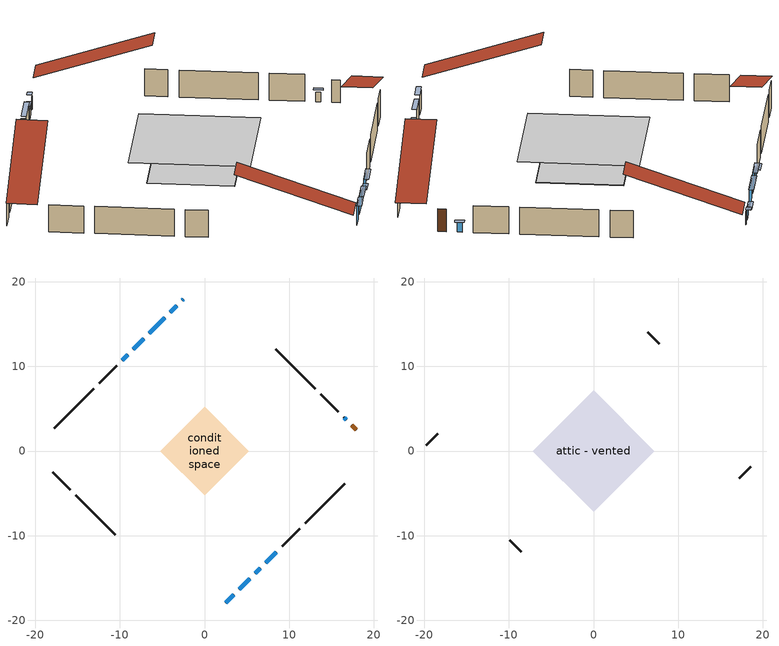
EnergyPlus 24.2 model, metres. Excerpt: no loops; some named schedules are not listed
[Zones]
conditioned space
 floor outside (Floor1 construction): -5.2,0 0,5.2 5.2,0 0,-5.2 z0.61
 floor outside (Floor3 construction): -5.05,0 0,5.05 5.05,0 0,-5.05 z0.61
 floor adiabatic (AdiabaticFloorConstruction): -5.12,0 0,5.12 5.12,0 0,-5.12 z0.61
 wall outside (AdiabaticWallConstruction 1): 17.93,2.5 17.42,3.01 z0.61:2.64
 wall outside (AdiabaticWallConstruction): -2.5,17.93 -2.61,17.82 z0.61:1.83; 2.5,-17.93 3.46,-16.97 z0.61:2.29; -3.27,17.16 -4.06,16.37 / -9.05,11.38 -9.71,10.72 z0.61:1.45; -4.72,15.71 -6.53,13.9 / -7.19,13.24 -8.39,12.04 z0.61:2.31; 16.76,3.67 16.47,3.96 z0.61:1.47; 4.11,-16.32 5.34,-15.09 z0.61:2.13; 5.99,-14.44 6.6,-13.83 z0.61:1.6; 7.26,-13.17 8.5,-11.93 z0.61:1.75
 wall outside (Wall1 construction): 9.16,-11.27 11.23,-9.2 / -17.93,-2.5 -15.85,-4.58 / -10.37,10.06 -12.44,7.99 / 15.82,4.61 13.75,6.68 z0.61:3.05
 wall outside (Wall2 construction): 11.88,-8.55 16.54,-3.89 / -15.2,-5.23 -10.54,-9.89 / -13.1,7.33 -17.75,2.68 / 13.09,7.34 8.44,11.99 z0.61:3.05
 window (WindowConstruction 9): -2.5,17.93 -2.61,17.82 z0.61:1.83
 window (WindowConstruction 8): 2.5,-17.93 3.46,-16.97 z0.61:2.29
 window (WindowConstruction): -3.27,17.16 -4.06,16.37 z0.61:1.45
 window (WindowConstruction 1): -4.72,15.71 -6.53,13.9 z0.61:2.31
 window (WindowConstruction 2): 16.76,3.67 16.47,3.96 z0.61:1.47
 window (WindowConstruction 3): -7.19,13.24 -8.39,12.04 z0.61:2.31
 window (WindowConstruction 4): -9.05,11.38 -9.71,10.72 z0.61:1.45
 window (WindowConstruction 5): 4.11,-16.32 5.34,-15.09 z0.61:2.13
 window (WindowConstruction 6): 5.99,-14.44 6.6,-13.83 z0.61:1.6
 window (WindowConstruction 7): 7.26,-13.17 8.5,-11.93 z0.61:1.75
 door (Door): 17.93,2.5 17.42,3.01 z0.61:2.64
 ceiling adiabatic (AdiabaticFloorConstruction): 0,-5.12 5.12,0 0,5.12 -5.12,0 z0.61
attic - vented
 floor to conditioned space (Floor2 construction Reversed): -7.2,0 0,7.2 7.2,0 0,-7.2 z3.05
 wall outside (Wall3 construction): 17.19,-3.24 18.56,-1.87 / -9.89,-10.54 -8.52,-11.91 / -18.41,2.02 -19.77,0.66 / 7.78,12.65 6.41,14.02 z0.61:3.05
 roof outside (Roof1 construction): 1.85,-18.58,3.05 -5.16,-11.57,6.35 -7.01,-13.42,6.35 0,-20.43,3.05; -18.58,-1.85,3.05 -11.57,5.16,6.35 -13.42,7.01,6.35 -20.43,0,3.05; -1.85,18.58,3.05 5.16,11.57,6.35 7.01,13.42,6.35 0,20.43,3.05; 18.58,1.85,3.05 11.57,-5.16,6.35 13.42,-7.01,6.35 20.43,0,3.05
shading: -2.75,17.68 -2.36,18.07 -2.65,18.36 -3.05,17.97 z2.03; 3.6,-16.83 2.36,-18.07 2.65,-18.36 3.89,-17.12 z2.49; -4.2,16.23 -3.13,17.3 -3.42,17.59 -4.49,16.52 z1.65; -6.67,13.76 -4.57,15.86 -4.87,16.15 -6.96,14.05 z2.51; 16.33,4.1 16.9,3.53 17.19,3.82 16.62,4.39 z1.67; -8.53,11.9 -7.05,13.38 -7.34,13.68 -8.82,12.19 z2.51; -9.85,10.58 -8.91,11.52 -9.2,11.82 -10.14,10.87 z1.65; 5.48,-14.95 3.97,-16.46 4.26,-16.75 5.77,-15.24 z2.33; 6.75,-13.68 5.85,-14.58 6.14,-14.87 7.04,-13.98 z1.8; 8.64,-11.79 7.12,-13.31 7.41,-13.6 8.93,-12.08 z1.95
[Building]
Building 1: Terrain=Suburbs
[Site:Location]
Quebec Intl AP_QC: Latitude {deg}=46.8; Longitude {deg}=-71.38; Time Zone {hr}=-5; Elevation {m}=74; Keep Site Location Information=Yes
[Site:GroundTemperature:Shallow]
0.0108218, -2.24938, -2.43038, -1.3578, 2.94801, 7.23376, 10.9493, 13.303, 13.5029, 11.5886, 7.96783, 3.81355
[Site:WaterMainsTemperature]
Calculation Method=Schedule; Temperature Schedule=mains temperature schedule
[Material] Roughness=Rough; Thermal Absorptance=0.9
Name | Thickness {m} | Conductivity {W/m-K} | Density {kg/m3} | Specific Heat {J/kg-K} | Solar Absorptance | Visible Absorptance
asphalt or fiberglass shingles | 0.00635 | 0.162714 | 1121.4 | 1465.45 | 0.4 | 0.4
ceiling loosefill ins | 0.0846667 | 0.0480833 | 16.02 | 1046.75 | 0.7 | 0.7
ceiling stud and cavity | 0.1397 | 0.0949009 | 65.682 | 1177.47 | 0.7 | 0.7
door material | 0.04445 | 0.188738 | 512.64 | 1214.23 | 0.7 | 0.7
floor covering | 0.0127 | 0.0433444 | 54.468 | 1339.84 | 0.6 | 0.6
floor rigid ins; wall rigid ins | 0.051816 | 0.029427 | 32.04 | 1214.23 | 0.7 | 0.7
floor rigid ins 1; wall rigid ins 1 | 0.512978 | 0.029427 | 32.04 | 1214.23 | 0.7 | 0.7
floor stud and cavity | 0.1397 | 0.114122 | 92.3553 | 1139.71 | 0.7 | 0.7
floor stud and cavity 1 | 0.1397 | 0.0992715 | 92.3553 | 1139.71 | 0.7 | 0.7
floor stud and cavity 2 | 0.1397 | 1.75129 | 37.0049 | 1207.88 | 0.7 | 0.7
furniture material conditioned space 1 | 0.1524 | 0.115458 | 640.8 | 1214.23 | 0.6 | 0.6
gypsum board | 0.0127 | 0.160291 | 801 | 837.4 | 0.6 | 0.6
osb sheathing 0.5 in. | 0.0127 | 0.115458 | 512.64 | 1214.23 | 0.7 | 0.7
osb sheathing 0.75 in. | 0.01905 | 0.115458 | 512.64 | 1214.23 | 0.7 | 0.7
wall stud and cavity | 0.1397 | 0.101456 | 139.0536 | 1170.24 | 0.7 | 0.7
wall stud and cavity 1 | 0.1397 | 0.226039 | 139.0536 | 1170.24 | 0.7 | 0.7
wall stud and cavity 2 | 0.0889 | 6.1454 | 50.32683 | 1063.81 | 0.6 | 0.6
wall stud and cavity 3 | 0.0889 | 0.380278 | 52.3479 | 1209.89 | 0.7 | 0.7
wall stud and cavity 4 | 0.0889 | 0.391764 | 83.0341 | 1211.67 | 0.7 | 0.7
wood siding | 0.0254 | 0.102417 | 544.68 | 1172.36 | 0.4 | 0.4
wood siding 1 | 0.00254 | 0.102417 | 544.68 | 1172.36 | 0.4 | 0.4
wood siding 2; wood siding 3 | 0.0254 | 0.102417 | 544.68 | 1172.36 | 0.7 | 0.7
[WindowMaterial:SimpleGlazingSystem]
Name | U-Factor {W/m2-K} | Solar Heat Gain Coefficient
WindowMaterial | 3.0082 | 0.52
WindowMaterial 1 | 2.87931 | 0.7
WindowMaterial 2 | 3.04 | 0.43
WindowMaterial 3 | 2.89181 | 0.69
WindowMaterial 4 | 2.97073 | 0.55
WindowMaterial 5 | 3.00196 | 0.56
WindowMaterial 6 | 2.96562 | 0.56
WindowMaterial 7 | 2.92303 | 0.62
WindowMaterial 8 | 2.90259 | 0.68
WindowMaterial 9 | 3.06612 | 0.35
[Construction]
AdiabaticFloorConstruction: floor stud and cavity 2, floor rigid ins 1, osb sheathing 0.75 in., floor covering
AdiabaticWallConstruction: wood siding 2, wall rigid ins 1, wall stud and cavity 3, gypsum board
AdiabaticWallConstruction 1: wood siding 3, wall rigid ins 1, wall stud and cavity 3, gypsum board
Door: door material
Floor1 construction: floor stud and cavity, floor rigid ins, osb sheathing 0.75 in., floor covering
Floor2 construction Reversed: gypsum board, ceiling stud and cavity, ceiling loosefill ins
Floor3 construction: floor stud and cavity 1, floor rigid ins, osb sheathing 0.75 in., floor covering
furniture construction conditioned space 1: furniture material conditioned space 1
PartitionWallConstruction: gypsum board, wall stud and cavity 4, gypsum board
Roof1 construction: asphalt or fiberglass shingles
Wall1 construction: wood siding, osb sheathing 0.5 in., wall stud and cavity, gypsum board
Wall2 construction: wood siding, wall rigid ins, osb sheathing 0.5 in., wall stud and cavity 1, gypsum board
Wall3 construction: wood siding 1, wall stud and cavity 2
WindowConstruction: WindowMaterial
WindowConstruction 1: WindowMaterial 1
WindowConstruction 2: WindowMaterial 2
WindowConstruction 3: WindowMaterial 3
WindowConstruction 4: WindowMaterial 4
WindowConstruction 5: WindowMaterial 5
WindowConstruction 6: WindowMaterial 6
WindowConstruction 7: WindowMaterial 7
WindowConstruction 8: WindowMaterial 8
WindowConstruction 9: WindowMaterial 9
[Zone] Multiplier=1; Part of Total Floor Area=Yes
Name | Volume {m3}
attic - vented | 55.5842
conditioned space | 249.8
[Space]
Name | Zone | Volume {m3}
attic - vented 1 | attic - vented | 55.5842
conditioned space 1 | conditioned space | 249.8
[ZoneInfiltration:EffectiveLeakageArea]
infil attic - vented 1: Zone or Space=attic - vented 1; Schedule=Always On Discrete; Effective Air Leakage Area {cm2}=3825.6; Stack Coefficient=0.000399369; Wind Coefficient=1.35023e-05
[ZoneMixing]
whole house fan mix: Zone or Space=attic - vented; Schedule=Always On Continuous; Design Flow Rate Calculation Method=Flow/Zone; Design Flow Rate {m3/s}=0; Source Zone or Space=conditioned space
[InternalMass] Zone or ZoneList=conditioned space; Space or SpaceList=conditioned space 1
Name | Construction | Surface Area {m2}
furniture mass conditioned space 1 | furniture construction conditioned space 1 | 63.044
partition wall mass | PartitionWallConstruction | 157.61
[Lights]
interior lighting: Zone or ZoneList or Space or SpaceList=conditioned space 1; Schedule=interior lighting schedule; Design Level Calculation Method=LightingLevel; Lighting Level {W}=343.2; Return Air Fraction=0; Fraction Radiant=0.6; Fraction Visible=0.2; Fraction Replaceable=1
[People]
occupants: Zone or ZoneList or Space or SpaceList=conditioned space 1; Number of People Schedule=occupants schedule; Number of People Calculation Method=People; Number of People=3; Fraction Radiant=0.314171; Sensible Heat Fraction=0.56303; Activity Level Schedule=occupants activity schedule; Carbon Dioxide Generation Rate {m3/s-W}=0; Enable ASHRAE 55 Comfort Warnings=No; Mean Radiant Temperature Calculation Type=EnclosureAveraged
[ElectricEquipment] Zone or ZoneList or Space or SpaceList=conditioned space 1; Design Level Calculation Method=EquipmentLevel
Name | Schedule | Design Level {W} | Fraction Latent | Fraction Radiant | Fraction Lost
clothes dryer | clothes dryer schedule | 140.772 | 0.015 | 0.081 | 0.85
clothes washer | clothes washer schedule | 32.1985 | 0.03 | 0.162 | 0.7
cooking range | cooking range schedule | 215.147 | 0.08 | 0.432 | 0.2
dishwasher | dishwasher schedule | 66.8632 | 0.3 | 0.18 | 0.4
fridge | fridge schedule | 72.9452 | 0 | 0.6 | 0
mech vent bath fan 0 | mech vent bath fan 0 schedule | 50.2 | 0 | 0 | 1
mech vent house fan | mech vent house fan schedule | 0 | 0 | 0 | 1
mech vent house fan cfis | mech vent house fan cfis schedule | 0 | 0 | 0 | 0
misc plug loads | misc plug loads schedule | 494.7 | 0.045 | 0.513 | 0.1
whole house fan | Always On Discrete | 0 | 0 | 0 | 1
[OtherEquipment] Zone or ZoneList or Space or SpaceList=conditioned space 1; Design Level Calculation Method=EquipmentLevel
Name | Fuel Type | Schedule | Design Level {W} | Fraction Latent | Fraction Radiant | Fraction Lost
clothes dryer 1 | Electricity | clothes dryer schedule | 0 | 0.015 | 0.081 | 0.85
cooking range 1 | Electricity | cooking range schedule | 0 | 0.08 | 0.432 | 0.2
general water use latent | None | general water use schedule | 62.594 | 1 | 0 | 0
general water use sensible | None | general water use schedule | -61.6891 | 0 | 0.6 | 0
mech vent house fan latent load | None | Always On Discrete | 0 | 1 | 0 | 0
mech vent house fan sensible load | None | Always On Discrete | 0 | 0 | 0 | 0
water heater energy adjustment1 | Electricity | Always On Discrete | 0.01 | 0 | 0 | 1
[ZoneInfiltration:DesignFlowRate] Zone or ZoneList or Space or SpaceList=conditioned space 1; Schedule=Always On Discrete; Design Flow Rate Calculation Method=Flow/Zone; Design Flow Rate {m3/s}=0
infil flow; natural vent flow; whole house fan flow
[ZoneControl:Thermostat]
conditioned space Thermostat: Zone or ZoneList=conditioned space; Control Type Schedule=conditioned space Thermostat Schedule; Control 1=conditioned space temperature setpoint; Temperature Difference Between Cutout And Setpoint {deltaC}=0
[ZoneHVAC:Baseboard:Convective:Electric]
electric baseboard: Availability Schedule=Always On Discrete; Heating Design Capacity {W}=12058.4; Efficiency=1
[AirLoopHVAC:UnitarySystem]
unit heater unitary system: Control Type=Load; Controlling Zone or Thermostat Location=conditioned space; Dehumidification Control Type=None; Availability Schedule=Always On Discrete; Supply Fan=unit heater supply fan; Fan Placement=BlowThrough; Supply Air Fan Operating Mode Schedule=unit heater auto fan schedule; Heating Coil=unit heater htg coil; DX Heating Coil Sizing Ratio=1; Use DOAS DX Cooling Coil=No; Minimum Supply Air Temperature {C}=2; Latent Load Control=SensibleOnlyLoadControl; Cooling Supply Air Flow Rate Method=None; Heating Supply Air Flow Rate Method=SupplyAirFlowRate; Heating Supply Air Flow Rate {m3/s}=0.00141584; No Load Supply Air Flow Rate Method=SupplyAirFlowRate; No Load Supply Air Flow Rate {m3/s}=0; No Load Supply Air Flow Rate Control Set To Low Speed=Yes; Maximum Supply Air Temperature {C}=48.8889; Maximum Outdoor Dry-Bulb Temperature for Supplemental Heater Operation {C}=21; Ancillary On-Cycle Electric Power {W}=0; Ancillary Off-Cycle Electric Power {W}=0
[Fan:SystemModel]
unit heater supply fan: Availability Schedule=Always On Discrete; Design Maximum Air Flow Rate {m3/s}=0.00141584; Speed Control Method=Discrete; Electric Power Minimum Flow Rate Fraction=0.2; Design Pressure Rise {Pa}=500; Motor Efficiency=1; Motor In Air Stream Fraction=1; Design Electric Power Consumption {W}=Autosize; Design Power Sizing Method=PowerPerFlow; Electric Power Per Unit Flow Rate {W/(m3/s)}=1e-06; Electric Power Per Unit Flow Rate Per Unit Pressure {W/((m3/s)-Pa)}=1.66667; Fan Total Efficiency=0.7; Motor Loss Radiative Fraction=0; Number of Speeds=1; Speed Flow Fraction 1=1; Speed Electric Power Fraction 1=1
[Coil:Heating:Fuel]
unit heater htg coil: Availability Schedule=Always On Discrete; Fuel Type=OtherFuel1; Burner Efficiency=0.3; Nominal Capacity {W}=0.293071; On Cycle Parasitic Electric Load {W}=0; Off Cycle Parasitic Fuel Load {W}=0
[Zone equipment]
conditioned space: electric baseboard, unit heater unitary system
[Exterior:Lights]
exterior lighting: Schedule=exterior lighting schedule; Design Level {W}=75.6
[EnergyManagementSystem:GlobalVariable]
infil_program_Qfan
infil_program_Qinf
natural_vent_program_Qnv
natural_vent_program_Qwhf
[EnergyManagementSystem:Sensor]
Name | Output:Variable or Output:Meter Index Key | Output:Variable or Output:Meter
airflow_gain | infil flow | Infiltration Sensible Heat Gain Energy
airflow_gain_1 | natural vent flow | Infiltration Sensible Heat Gain Energy
airflow_gain_2 | whole house fan flow | Infiltration Sensible Heat Gain Energy
airflow_loss | infil flow | Infiltration Sensible Heat Loss Energy
airflow_loss_1 | natural vent flow | Infiltration Sensible Heat Loss Energy
airflow_loss_2 | whole house fan flow | Infiltration Sensible Heat Loss Energy
clg_load_cond |  | Cooling:EnergyTransfer:Zone:CONDITIONED SPACE
clg_sp_s; clg_sp_s_1 | cooling setpoint | Schedule Value
clothes_dryer_exhaust_0_sch_s | clothes dryer exhaust 0 schedule | Schedule Value
conditioned_space_clg_unmet_s | conditioned space | Zone Cooling Setpoint Not Met Time
conditioned_space_htg_unmet_s | conditioned space | Zone Heating Setpoint Not Met Time
cool_season | cooling season schedule | Schedule Value
fridge_tin_s | conditioned space | Zone Mean Air Temperature
htg_load_cond |  | Heating:EnergyTransfer:Zone:CONDITIONED SPACE
htg_sp_s; htg_sp_s_1 | heating setpoint | Schedule Value
ig_ee_conv | clothes dryer | Electric Equipment Convective Heating Energy
ig_ee_conv_2 | cooking range | Electric Equipment Convective Heating Energy
ig_ee_conv_4 | fridge | Electric Equipment Convective Heating Energy
ig_ee_conv_5 | misc plug loads | Electric Equipment Convective Heating Energy
ig_ee_conv_6 | whole house fan | Electric Equipment Convective Heating Energy
ig_ee_rad | clothes dryer | Electric Equipment Radiant Heating Energy
ig_ee_rad_2 | cooking range | Electric Equipment Radiant Heating Energy
ig_ee_rad_4 | fridge | Electric Equipment Radiant Heating Energy
ig_ee_rad_5 | misc plug loads | Electric Equipment Radiant Heating Energy
ig_ee_rad_6 | whole house fan | Electric Equipment Radiant Heating Energy
ig_lgt_conv | interior lighting | Lights Convective Heating Energy
ig_lgt_rad | interior lighting | Lights Radiant Heating Energy
ig_lgt_vis | interior lighting | Lights Visible Radiation Heating Energy
ig_oe_conv | clothes dryer 1 | Other Equipment Convective Heating Energy
ig_oe_conv_1 | cooking range 1 | Other Equipment Convective Heating Energy
ig_oe_conv_2 | general water use latent | Other Equipment Convective Heating Energy
ig_oe_conv_3 | general water use sensible | Other Equipment Convective Heating Energy
ig_oe_conv_4 | water heater energy adjustment1 | Other Equipment Convective Heating Energy
ig_oe_rad | clothes dryer 1 | Other Equipment Radiant Heating Energy
ig_oe_rad_1 | cooking range 1 | Other Equipment Radiant Heating Energy
ig_oe_rad_2 | general water use latent | Other Equipment Radiant Heating Energy
ig_oe_rad_3 | general water use sensible | Other Equipment Radiant Heating Energy
ig_oe_rad_4 | water heater energy adjustment1 | Other Equipment Radiant Heating Energy
ig_ppl_conv | occupants | People Convective Heating Energy
ig_ppl_rad | occupants | People Radiant Heating Energy
im_conv | furniture mass conditioned space 1 | Surface Inside Face Convection Heat Gain Energy
im_conv_1 | partition wall mass | Surface Inside Face Convection Heat Gain Energy
im_ig | furniture mass conditioned space 1 | Surface Inside Face Internal Gains Radiation Heat Gain Energy
im_ig_1 | partition wall mass | Surface Inside Face Internal Gains Radiation Heat Gain Energy
im_lgt | furniture mass conditioned space 1 | Surface Inside Face Lights Radiation Heat Gain Energy
im_lgt_1 | partition wall mass | Surface Inside Face Lights Radiation Heat Gain Energy
im_sol | furniture mass conditioned space 1 | Surface Inside Face Solar Radiation Heat Gain Energy
im_sol_1 | partition wall mass | Surface Inside Face Solar Radiation Heat Gain Energy
im_surf | furniture mass conditioned space 1 | Surface Inside Face Net Surface Thermal Radiation Heat Gain Energy
im_surf_1 | partition wall mass | Surface Inside Face Net Surface Thermal Radiation Heat Gain Energy
mech_vent_bath_fan_0_sch_s | mech vent bath fan 0 schedule | Schedule Value
mv_conv | mech vent bath fan 0 | Electric Equipment Convective Heating Energy
mv_conv_1 | mech vent house fan | Electric Equipment Convective Heating Energy
mv_conv_2 | mech vent house fan cfis | Electric Equipment Convective Heating Energy
mv_conv_3 | mech vent house fan latent load | Other Equipment Convective Heating Energy
mv_conv_4 | mech vent house fan sensible load | Other Equipment Convective Heating Energy
mv_rad | mech vent bath fan 0 | Electric Equipment Radiant Heating Energy
mv_rad_1 | mech vent house fan | Electric Equipment Radiant Heating Energy
mv_rad_2 | mech vent house fan cfis | Electric Equipment Radiant Heating Energy
mv_rad_3 | mech vent house fan latent load | Other Equipment Radiant Heating Energy
mv_rad_4 | mech vent house fan sensible load | Other Equipment Radiant Heating Energy
natural_vent_s | natural vent schedule | Schedule Value
out_pb_s |  | Site Outdoor Air Barometric Pressure
out_wt_s |  | Site Outdoor Air Humidity Ratio
site_vw_s |  | Site Wind Speed
ss_back_out | Window1 | Surface Window Shortwave from Zone Back Out Window Heat Transfer Rate
ss_back_out_1 | Window10 | Surface Window Shortwave from Zone Back Out Window Heat Transfer Rate
ss_back_out_2 | Window2 | Surface Window Shortwave from Zone Back Out Window Heat Transfer Rate
ss_back_out_3 | Window3 | Surface Window Shortwave from Zone Back Out Window Heat Transfer Rate
ss_back_out_4 | Window4 | Surface Window Shortwave from Zone Back Out Window Heat Transfer Rate
ss_back_out_5 | Window5 | Surface Window Shortwave from Zone Back Out Window Heat Transfer Rate
ss_back_out_6 | Window6 | Surface Window Shortwave from Zone Back Out Window Heat Transfer Rate
ss_back_out_7 | Window7 | Surface Window Shortwave from Zone Back Out Window Heat Transfer Rate
ss_back_out_8 | Window8 | Surface Window Shortwave from Zone Back Out Window Heat Transfer Rate
ss_back_out_9 | Window9 | Surface Window Shortwave from Zone Back Out Window Heat Transfer Rate
ss_conv | Door1 | Surface Inside Face Convection Heat Gain Energy
ss_conv_1 | Window1 | Surface Inside Face Convection Heat Gain Energy
ss_conv_10 | Window9 | Surface Inside Face Convection Heat Gain Energy
ss_conv_2 | Window10 | Surface Inside Face Convection Heat Gain Energy
ss_conv_3 | Window2 | Surface Inside Face Convection Heat Gain Energy
ss_conv_4 | Window3 | Surface Inside Face Convection Heat Gain Energy
ss_conv_5 | Window4 | Surface Inside Face Convection Heat Gain Energy
ss_conv_6 | Window5 | Surface Inside Face Convection Heat Gain Energy
ss_conv_7 | Window6 | Surface Inside Face Convection Heat Gain Energy
ss_conv_8 | Window7 | Surface Inside Face Convection Heat Gain Energy
ss_conv_9 | Window8 | Surface Inside Face Convection Heat Gain Energy
ss_ig | Door1 | Surface Inside Face Internal Gains Radiation Heat Gain Energy
ss_ig_1 | Window1 | Surface Inside Face Internal Gains Radiation Heat Gain Energy
ss_ig_10 | Window9 | Surface Inside Face Internal Gains Radiation Heat Gain Energy
ss_ig_2 | Window10 | Surface Inside Face Internal Gains Radiation Heat Gain Energy
ss_ig_3 | Window2 | Surface Inside Face Internal Gains Radiation Heat Gain Energy
ss_ig_4 | Window3 | Surface Inside Face Internal Gains Radiation Heat Gain Energy
ss_ig_5 | Window4 | Surface Inside Face Internal Gains Radiation Heat Gain Energy
ss_ig_6 | Window5 | Surface Inside Face Internal Gains Radiation Heat Gain Energy
ss_ig_7 | Window6 | Surface Inside Face Internal Gains Radiation Heat Gain Energy
ss_ig_8 | Window7 | Surface Inside Face Internal Gains Radiation Heat Gain Energy
ss_ig_9 | Window8 | Surface Inside Face Internal Gains Radiation Heat Gain Energy
ss_lgt | Door1 | Surface Inside Face Lights Radiation Heat Gain Energy
ss_sol | Door1 | Surface Inside Face Solar Radiation Heat Gain Energy
ss_surf | Door1 | Surface Inside Face Net Surface Thermal Radiation Heat Gain Energy
ss_surf_1 | Window1 | Surface Inside Face Net Surface Thermal Radiation Heat Gain Energy
ss_surf_10 | Window9 | Surface Inside Face Net Surface Thermal Radiation Heat Gain Energy
ss_surf_2 | Window10 | Surface Inside Face Net Surface Thermal Radiation Heat Gain Energy
ss_surf_3 | Window2 | Surface Inside Face Net Surface Thermal Radiation Heat Gain Energy
ss_surf_4 | Window3 | Surface Inside Face Net Surface Thermal Radiation Heat Gain Energy
ss_surf_5 | Window4 | Surface Inside Face Net Surface Thermal Radiation Heat Gain Energy
ss_surf_6 | Window5 | Surface Inside Face Net Surface Thermal Radiation Heat Gain Energy
ss_surf_7 | Window6 | Surface Inside Face Net Surface Thermal Radiation Heat Gain Energy
ss_surf_8 | Window7 | Surface Inside Face Net Surface Thermal Radiation Heat Gain Energy
ss_surf_9 | Window8 | Surface Inside Face Net Surface Thermal Radiation Heat Gain Energy
ss_trans_in | Window1 | Surface Window Transmitted Solar Radiation Rate
ss_trans_in_1 | Window10 | Surface Window Transmitted Solar Radiation Rate
ss_trans_in_2 | Window2 | Surface Window Transmitted Solar Radiation Rate
ss_trans_in_3 | Window3 | Surface Window Transmitted Solar Radiation Rate
ss_trans_in_4 | Window4 | Surface Window Transmitted Solar Radiation Rate
ss_trans_in_5 | Window5 | Surface Window Transmitted Solar Radiation Rate
ss_trans_in_6 | Window6 | Surface Window Transmitted Solar Radiation Rate
ss_trans_in_7 | Window7 | Surface Window Transmitted Solar Radiation Rate
ss_trans_in_8 | Window8 | Surface Window Transmitted Solar Radiation Rate
ss_trans_in_9 | Window9 | Surface Window Transmitted Solar Radiation Rate
ss_trans_out | Window1 | Surface Inside Face Initial Transmitted Diffuse Transmitted Out Window Solar Radiation Rate
ss_trans_out_1 | Window10 | Surface Inside Face Initial Transmitted Diffuse Transmitted Out Window Solar Radiation Rate
ss_trans_out_2 | Window2 | Surface Inside Face Initial Transmitted Diffuse Transmitted Out Window Solar Radiation Rate
ss_trans_out_3 | Window3 | Surface Inside Face Initial Transmitted Diffuse Transmitted Out Window Solar Radiation Rate
ss_trans_out_4 | Window4 | Surface Inside Face Initial Transmitted Diffuse Transmitted Out Window Solar Radiation Rate
ss_trans_out_5 | Window5 | Surface Inside Face Initial Transmitted Diffuse Transmitted Out Window Solar Radiation Rate
ss_trans_out_6 | Window6 | Surface Inside Face Initial Transmitted Diffuse Transmitted Out Window Solar Radiation Rate
ss_trans_out_7 | Window7 | Surface Inside Face Initial Transmitted Diffuse Transmitted Out Window Solar Radiation Rate
ss_trans_out_8 | Window8 | Surface Inside Face Initial Transmitted Diffuse Transmitted Out Window Solar Radiation Rate
ss_trans_out_9 | Window9 | Surface Inside Face Initial Transmitted Diffuse Transmitted Out Window Solar Radiation Rate
s_conv | Floor1 | Surface Inside Face Convection Heat Gain Energy
s_conv_1 | Floor2 | Surface Inside Face Convection Heat Gain Energy
s_conv_10 | Wall2:225 | Surface Inside Face Convection Heat Gain Energy
s_conv_11 | Wall2:315 | Surface Inside Face Convection Heat Gain Energy
s_conv_12 | Wall2:45 | Surface Inside Face Convection Heat Gain Energy
s_conv_2 | Floor3 | Surface Inside Face Convection Heat Gain Energy
s_conv_3 | inferred conditioned ceiling | Surface Inside Face Convection Heat Gain Energy
s_conv_4 | inferred conditioned floor | Surface Inside Face Convection Heat Gain Energy
s_conv_5 | Wall1:135 | Surface Inside Face Convection Heat Gain Energy
s_conv_6 | Wall1:225 | Surface Inside Face Convection Heat Gain Energy
s_conv_7 | Wall1:315 | Surface Inside Face Convection Heat Gain Energy
s_conv_8 | Wall1:45 | Surface Inside Face Convection Heat Gain Energy
s_conv_9 | Wall2:135 | Surface Inside Face Convection Heat Gain Energy
s_ig | Floor1 | Surface Inside Face Internal Gains Radiation Heat Gain Energy
s_ig_1 | Floor2 | Surface Inside Face Internal Gains Radiation Heat Gain Energy
s_ig_10 | Wall2:225 | Surface Inside Face Internal Gains Radiation Heat Gain Energy
s_ig_11 | Wall2:315 | Surface Inside Face Internal Gains Radiation Heat Gain Energy
s_ig_12 | Wall2:45 | Surface Inside Face Internal Gains Radiation Heat Gain Energy
s_ig_2 | Floor3 | Surface Inside Face Internal Gains Radiation Heat Gain Energy
s_ig_3 | inferred conditioned ceiling | Surface Inside Face Internal Gains Radiation Heat Gain Energy
s_ig_4 | inferred conditioned floor | Surface Inside Face Internal Gains Radiation Heat Gain Energy
